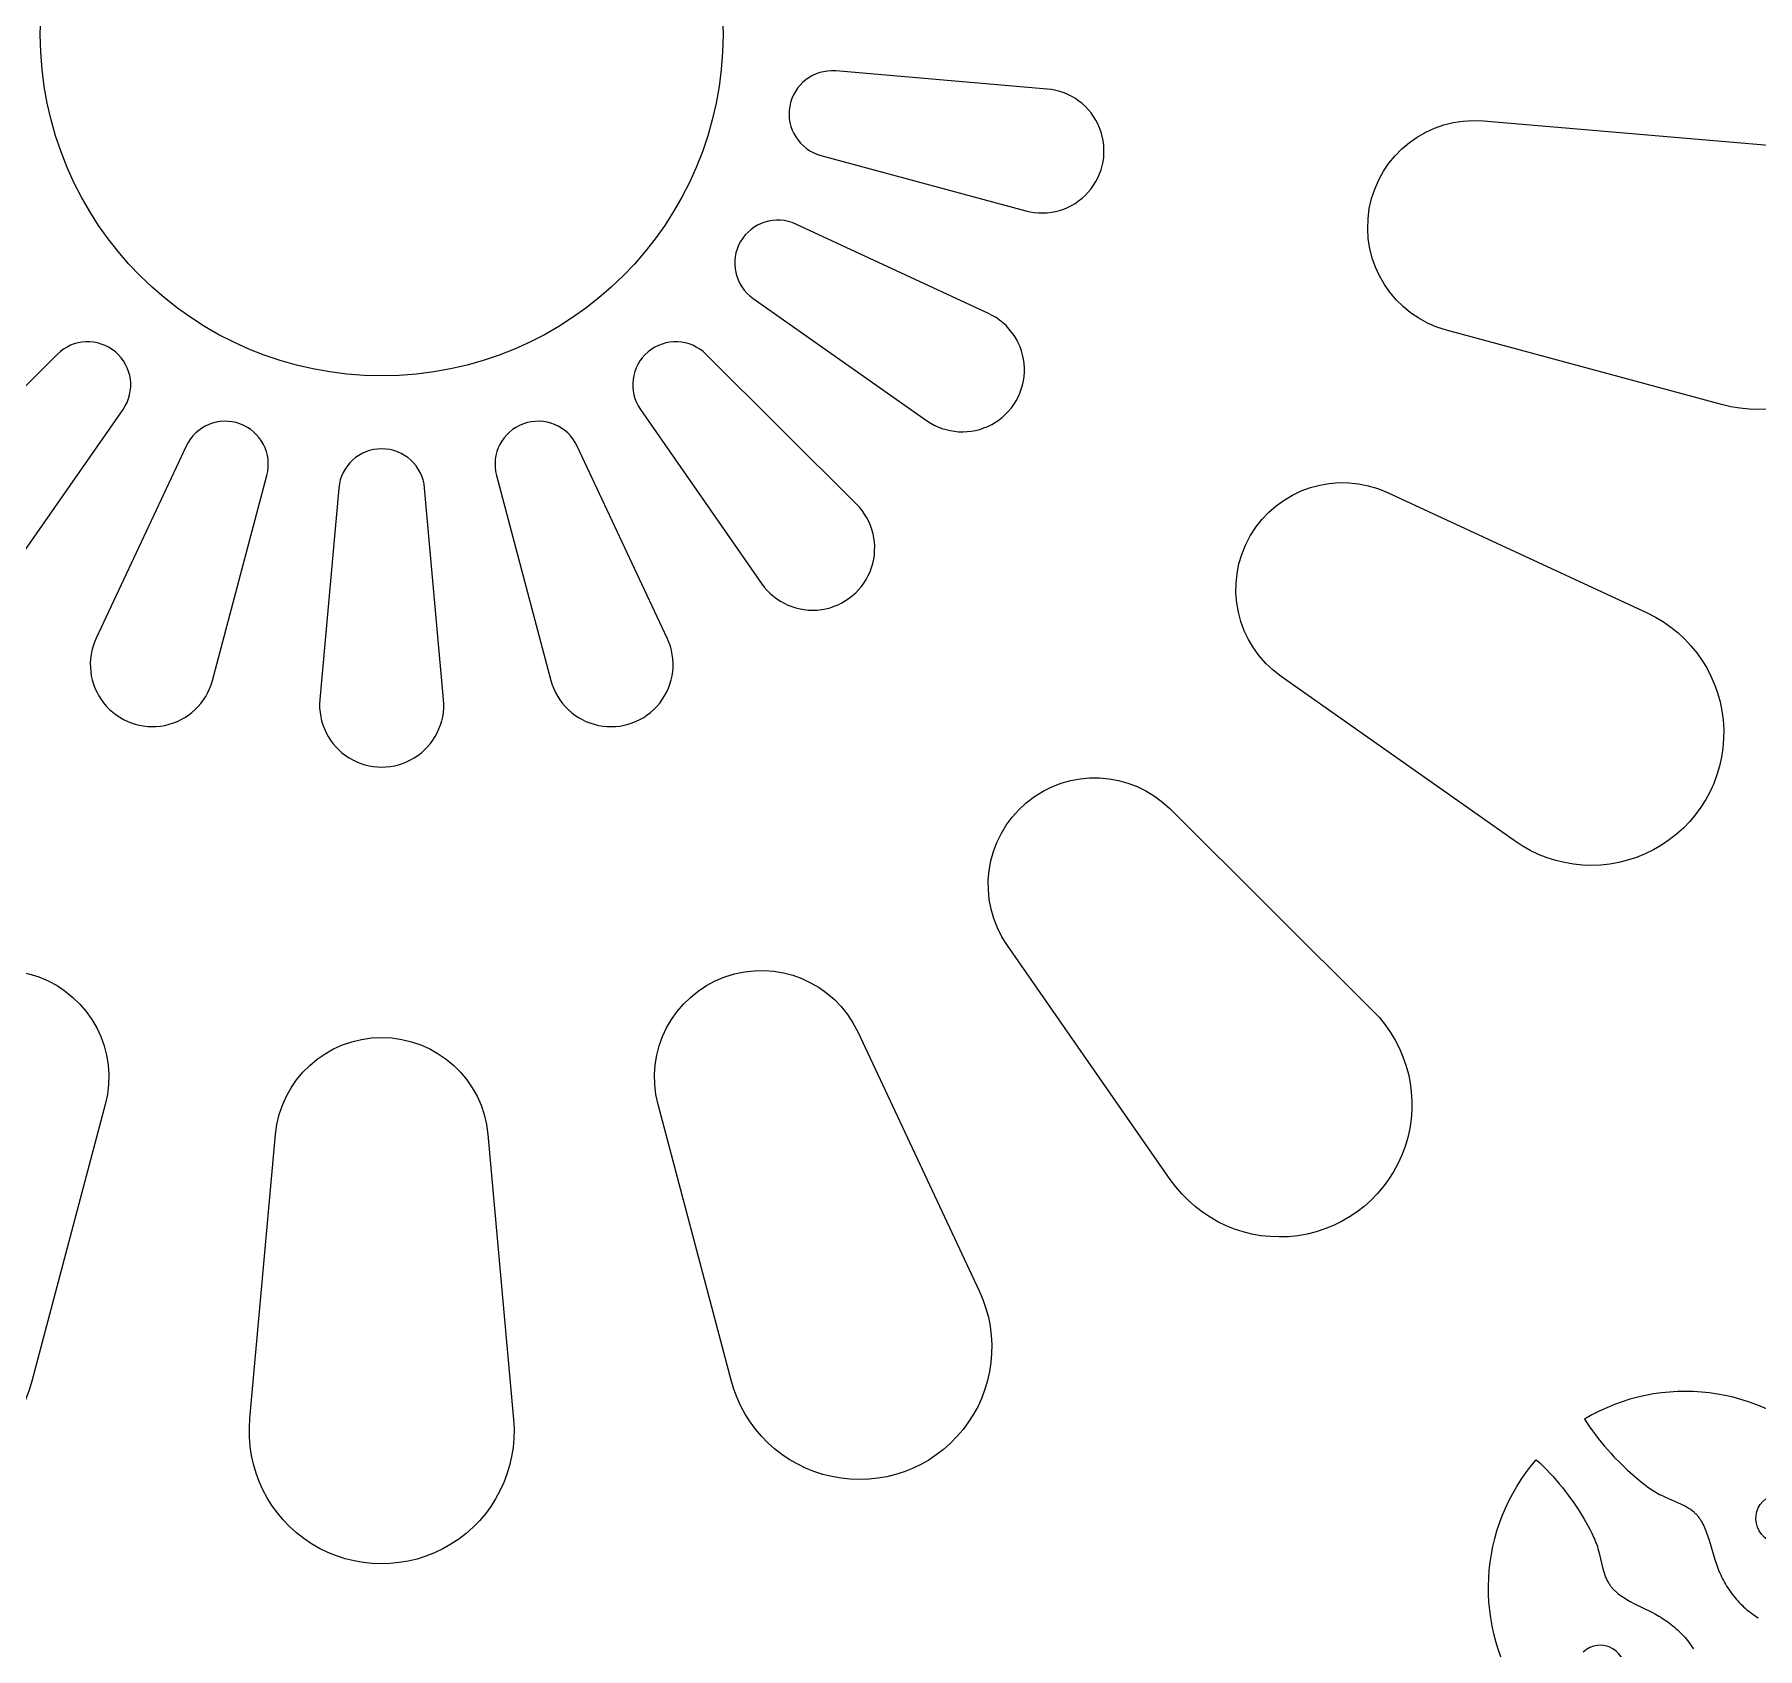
# Model space of a CAD drawing. Extents: x 55 to 271, y 60 to 279.
# Drawn here: x 150.4 to 211.7, y 111.8 to 169.2 of the extents above; entities that cross this region are included whole.
import ezdxf

# ---------------------------------------------------------------- set-up
doc = ezdxf.new("R2010")
doc.units = 0
doc.layers.get('0').update_dxf_attribs({"color": 1, "linetype": 'CONTINUOUS'})

msp = doc.modelspace()

# ---------------------------------------------------------------- linework, layer by layer
for points in [[(185.695, 162.938, 1.093755), (186.459, 167.273), (178.937, 167.914, 0.914282), (178.406, 164.908)], [(200.669, 158.693, -0.914282), (201.982, 166.14), (212.127, 165.276, -1.098394), (210.459, 156.046)], [(182.166, 155.478, 1.093755), (184.367, 159.291), (177.518, 162.466, 0.914282), (175.991, 159.823)], [(145.884, 152.505, 1.093755), (149.256, 149.676), (153.573, 155.87, 0.914282), (151.235, 157.832)], [(176.299, 149.676, 1.093755), (179.671, 152.505), (174.321, 157.832, 0.914282), (171.983, 155.87)], [(152.618, 147.735, 1.093755), (156.754, 146.229), (158.692, 153.526, 0.914282), (155.824, 154.57)], [(168.801, 146.229, 1.093755), (172.938, 147.735), (169.732, 154.57, 0.914282), (166.863, 153.526)], [(160.577, 145.555, 1.093755), (164.979, 145.555), (164.304, 153.075, 0.914282), (161.252, 153.075)], [(194.786, 146.368, -0.914282), (198.567, 152.917), (207.804, 148.635, -1.098394), (203.08, 140.532)], [(185.042, 136.798, -0.914282), (190.835, 141.659), (198.05, 134.476, -1.098394), (190.84, 128.478)], [(145.837, 133.725, -0.914282), (152.943, 131.139), (150.33, 121.298, -1.098394), (141.531, 124.543)], [(172.612, 131.139, -0.914282), (179.718, 133.725), (184.042, 124.507, -1.098394), (175.215, 121.337)], [(158.997, 130.071, -0.914282), (166.559, 130.071), (167.469, 119.931, -1.098394), (158.09, 119.97)]]:
    msp.add_lwpolyline(points, format="xyb", close=True)
for points in [[(214.107, 118.894, 0.342621), (205.582, 119.948), (205.673, 119.806), (205.768, 119.665), (205.866, 119.526), (205.967, 119.389), (206.07, 119.255), (206.177, 119.122), (206.286, 118.991), (206.398, 118.863), (206.512, 118.736), (206.628, 118.611), (206.867, 118.368), (207.113, 118.134), (207.366, 117.907), (207.589, 117.72), (207.702, 117.63), (207.818, 117.543), (207.937, 117.46), (207.998, 117.42), (208.06, 117.381), (208.122, 117.343), (208.186, 117.306), (208.25, 117.271), (208.316, 117.237), (208.389, 117.201), (208.464, 117.166), (208.99, 116.939), (209.063, 116.904), (209.133, 116.869), (209.202, 116.831), (209.236, 116.812), (209.269, 116.792), (209.301, 116.772), (209.333, 116.751), (209.364, 116.729), (209.394, 116.706), (209.423, 116.683), (209.452, 116.659), (209.475, 116.639), (209.498, 116.617), (209.52, 116.595), (209.542, 116.573), (209.563, 116.55), (209.584, 116.527), (209.604, 116.503), (209.623, 116.478), (209.642, 116.453), (209.661, 116.428), (209.679, 116.402), (209.696, 116.376), (209.713, 116.349), (209.73, 116.322), (209.762, 116.267), (209.793, 116.21), (209.822, 116.151), (209.849, 116.091), (209.876, 116.03), (209.901, 115.968), (209.925, 115.905), (209.971, 115.775), (210.014, 115.643), (210.216, 114.957), (210.261, 114.82), (210.308, 114.686), (210.336, 114.614), (210.364, 114.544), (210.394, 114.474), (210.425, 114.405), (210.457, 114.337), (210.49, 114.269), (210.525, 114.203), (210.561, 114.137), (210.598, 114.073), (210.636, 114.009), (210.675, 113.946), (210.715, 113.884), (210.757, 113.823), (210.8, 113.764), (210.844, 113.705), (210.889, 113.647), (210.935, 113.59), (210.982, 113.535), (211.031, 113.48), (211.08, 113.427), (211.131, 113.375), (211.183, 113.324), (211.236, 113.274), (211.29, 113.225), (211.345, 113.177), (211.401, 113.131), (211.458, 113.086), (211.516, 113.042), (211.576, 113), (211.636, 112.958), (211.698, 112.918), (211.761, 112.88)], [(203.419, 109.926, -0.342621), (203.862, 118.505), (203.987, 118.391), (204.109, 118.273), (204.228, 118.152), (204.346, 118.029), (204.46, 117.904), (204.573, 117.776), (204.682, 117.646), (204.79, 117.513), (204.894, 117.379), (204.997, 117.243), (205.195, 116.965), (205.383, 116.682), (205.562, 116.393), (205.708, 116.142), (205.777, 116.014), (205.842, 115.885), (205.904, 115.753), (205.933, 115.687), (205.96, 115.619), (205.987, 115.551), (206.012, 115.482), (206.036, 115.412), (206.058, 115.342), (206.08, 115.263), (206.101, 115.184), (206.234, 114.626), (206.255, 114.549), (206.278, 114.473), (206.303, 114.399), (206.316, 114.362), (206.33, 114.326), (206.345, 114.291), (206.36, 114.256), (206.376, 114.222), (206.393, 114.188), (206.41, 114.155), (206.429, 114.123), (206.445, 114.096), (206.462, 114.07), (206.48, 114.044), (206.498, 114.019), (206.517, 113.994), (206.537, 113.97), (206.557, 113.946), (206.578, 113.923), (206.599, 113.9), (206.621, 113.877), (206.643, 113.855), (206.666, 113.833), (206.689, 113.811), (206.713, 113.79), (206.762, 113.749), (206.813, 113.709), (206.865, 113.67), (206.919, 113.633), (206.975, 113.596), (207.032, 113.561), (207.09, 113.526), (207.209, 113.458), (207.333, 113.393), (207.973, 113.074), (208.1, 113.007), (208.224, 112.937), (208.289, 112.897), (208.354, 112.857), (208.418, 112.816), (208.48, 112.773), (208.542, 112.73), (208.602, 112.685), (208.662, 112.639), (208.72, 112.593), (208.778, 112.545), (208.834, 112.497), (208.889, 112.447), (208.942, 112.397), (208.995, 112.345), (209.047, 112.293), (209.097, 112.239), (209.146, 112.185), (209.194, 112.129), (209.24, 112.073), (209.286, 112.016), (209.33, 111.958), (209.372, 111.899), (209.414, 111.839), (209.454, 111.778)], [(213.418, 116.213, -1.435159), (212.031, 117.113, -0.241668)], [(206.18, 110.14, 1.435159), (205.535, 111.661, 0.241668)]]:
    msp.add_lwpolyline(points, format="xyb")
msp.add_circle((162.778, 169.214), 12.148)

doc.saveas('drawing.dxf')
